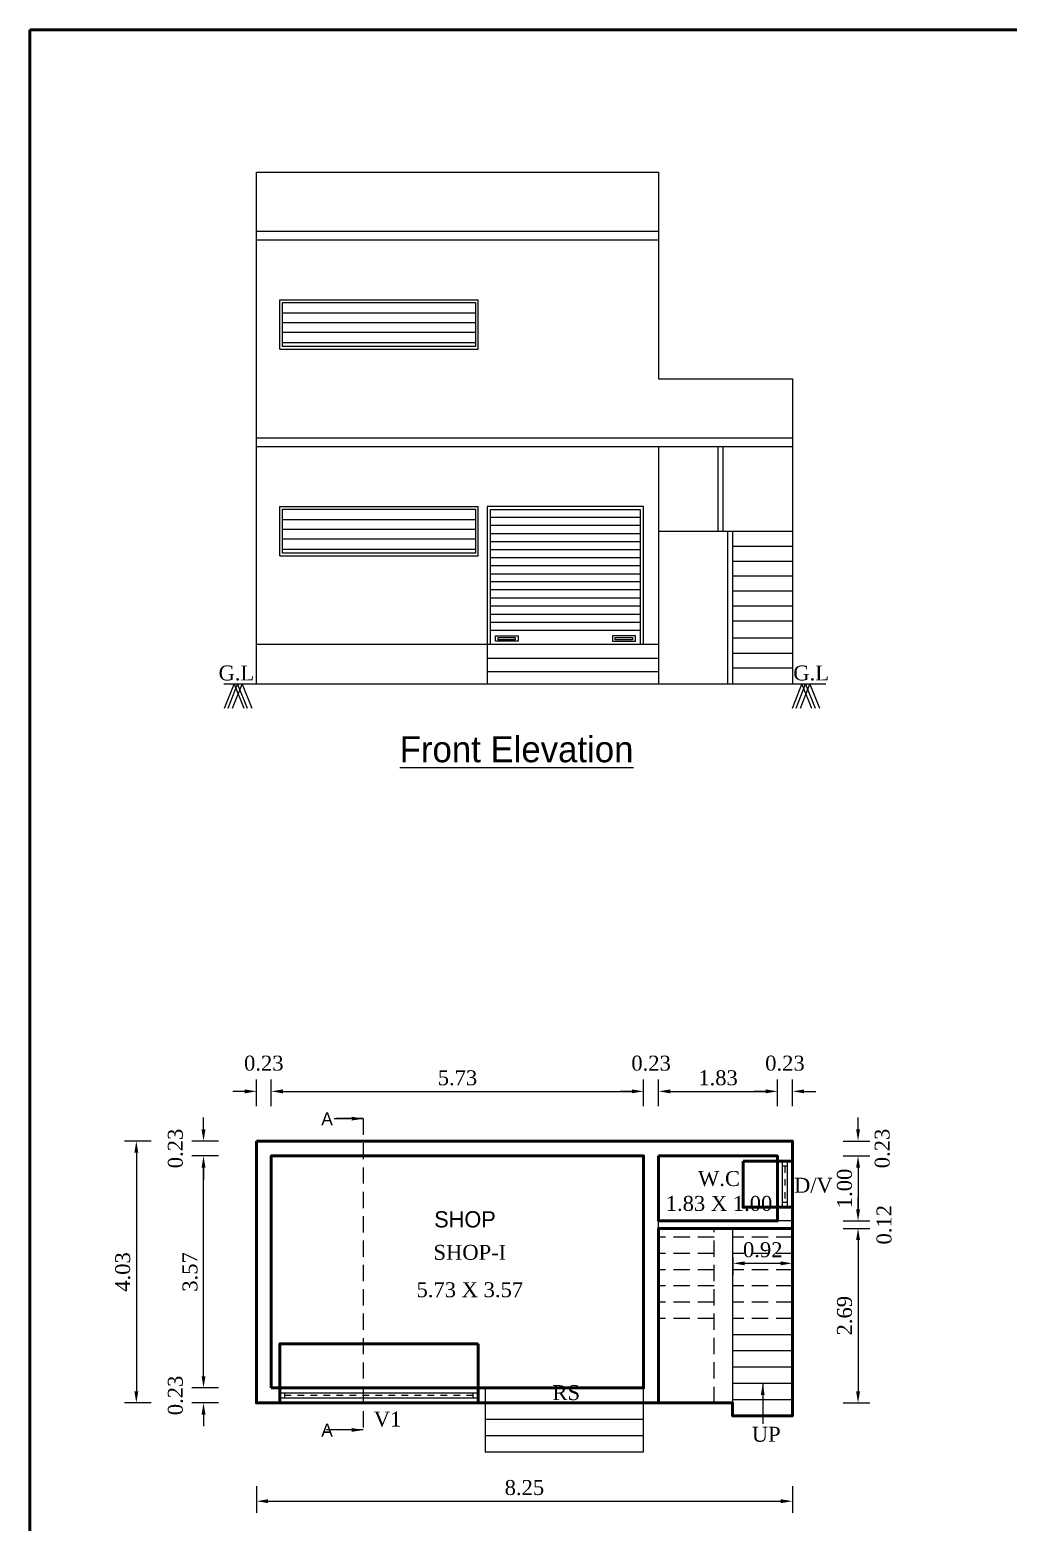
# Model space of a CAD drawing. Header units: millimetres. Extents: x 0 to 54.7, y 0 to 44.6.
# Drawn here: x 0 to 15.06, y 21.59 to 44.56 of the extents above; entities that cross this region are included whole.
import ezdxf

# ---------------------------------------------------------------- set-up
doc = ezdxf.new("R2010")
doc.units = ezdxf.units.MM
doc.header["$MEASUREMENT"] = 0
doc.linetypes.add('DASHED', pattern=[0.75, 0.5, -0.25])
doc.linetypes.add('HIDDEN', pattern=[0.375, 0.25, -0.125])
doc.layers.get('0').update_dxf_attribs({"lineweight": 5})
doc.layers.get('DEFPOINTS').update_dxf_attribs({"lineweight": 5})
doc.layers.add('FLOOR-GROUND', color=7, linetype='Continuous', lineweight=50)
doc.layers.add('FLOOR-STILT', color=7, linetype='Continuous', lineweight=50)
doc.styles.add('STYLE 2', font='ANTQUABI.TTF')
doc.styles.add('TI', font='TIMES_0.TTF')
doc.dimstyles.get("Standard").update_dxf_attribs({"dimtxt": 0.23, "dimasz": 0.18, "dimexe": 0.18, "dimexo": 0.0625, "dimgap": 0.09, "dimtad": 1, "dimzin": 0, "dimdsep": 46, "dimtxsty": 'TI', "dimcen": 0.09, "dimclrt": 256, "dimadec": 0, "dimazin": 0, "dimtfac": 1, "dimtofl": 0, "dimtmove": 2, "dimatfit": 1, "dimfxl": 0, "dimtolj": 1, "dimtzin": 0, "dimarcsym": 0})

# ---------------------------------------------------------------- blocks, each defined once
blk = doc.blocks.new('*D4')
at = {"color": 0, "lineweight": -2, "transparency": 16777216}
for p, q in [((2.673, 23.839), (2.673, 24.019)), ((2.903, 23.659), (2.493, 23.659)), ((2.903, 23.429), (2.493, 23.429)), ((2.673, 23.249), (2.673, 23.069))]:
    blk.add_line(p, q, dxfattribs=at)
at = {"color": 0, "transparency": 16777216}
for points in [[(2.643, 23.839), (2.703, 23.839), (2.673, 23.659)], [(2.643, 23.249), (2.703, 23.249), (2.673, 23.429)]]:
    blk.add_solid(points, dxfattribs=at)
at = {"layer": 'DEFPOINTS', "color": 0, "transparency": 16777216}
for p in [(3.716, 23.659), (2.673, 23.429), (3.486, 23.429)]:
    blk.add_point(p, dxfattribs=at)
at = {"transparency": 16777216, "insert": (2.241, 23.544), "char_height": 0.23, "attachment_point": 5, "rotation": 90, "style": 'TI'}
blk.add_mtext('\\A1;0.23', dxfattribs=at)
blk = doc.blocks.new('*D5')
at = {"color": 0, "lineweight": -2, "transparency": 16777216}
for p, q in [((2.903, 27.229), (2.493, 27.229)), ((2.673, 23.839), (2.673, 27.049)), ((2.903, 23.659), (2.493, 23.659))]:
    blk.add_line(p, q, dxfattribs=at)
at = {"color": 0, "transparency": 16777216}
for points in [[(2.643, 27.049), (2.703, 27.049), (2.673, 27.229)], [(2.643, 23.839), (2.703, 23.839), (2.673, 23.659)]]:
    blk.add_solid(points, dxfattribs=at)
at = {"layer": 'DEFPOINTS', "color": 0, "transparency": 16777216}
for p in [(2.673, 27.229), (3.716, 27.229), (3.716, 23.659)]:
    blk.add_point(p, dxfattribs=at)
at = {"transparency": 16777216, "insert": (2.466, 25.444), "char_height": 0.23, "attachment_point": 5, "rotation": 90, "style": 'TI'}
blk.add_mtext('\\A1;3.57', dxfattribs=at)
blk = doc.blocks.new('*D6')
at = {"color": 0, "lineweight": -2, "transparency": 16777216}
for p, q in [((2.673, 27.639), (2.673, 27.819)), ((2.903, 27.459), (2.493, 27.459)), ((2.903, 27.229), (2.493, 27.229)), ((2.673, 27.049), (2.673, 26.869))]:
    blk.add_line(p, q, dxfattribs=at)
at = {"color": 0, "transparency": 16777216}
for points in [[(2.643, 27.639), (2.703, 27.639), (2.673, 27.459)], [(2.643, 27.049), (2.703, 27.049), (2.673, 27.229)]]:
    blk.add_solid(points, dxfattribs=at)
at = {"layer": 'DEFPOINTS', "color": 0, "transparency": 16777216}
for p in [(2.673, 27.459), (3.486, 27.459), (3.716, 27.229)]:
    blk.add_point(p, dxfattribs=at)
at = {"transparency": 16777216, "insert": (2.241, 27.344), "char_height": 0.23, "attachment_point": 5, "rotation": 90, "style": 'TI'}
blk.add_mtext('\\A1;0.23', dxfattribs=at)
blk = doc.blocks.new('*D7')
at = {"color": 0, "lineweight": -2, "transparency": 16777216}
for p, q in [((1.869, 27.459), (1.459, 27.459)), ((1.639, 27.279), (1.639, 23.609)), ((1.869, 23.429), (1.459, 23.429))]:
    blk.add_line(p, q, dxfattribs=at)
at = {"color": 0, "transparency": 16777216}
for points in [[(1.609, 27.279), (1.669, 27.279), (1.639, 27.459)], [(1.609, 23.609), (1.669, 23.609), (1.639, 23.429)]]:
    blk.add_solid(points, dxfattribs=at)
at = {"layer": 'DEFPOINTS', "color": 0, "transparency": 16777216}
for p in [(3.486, 27.459), (1.639, 23.429), (3.486, 23.429)]:
    blk.add_point(p, dxfattribs=at)
at = {"transparency": 16777216, "insert": (1.431, 25.444), "char_height": 0.23, "attachment_point": 5, "rotation": 90, "style": 'TI'}
blk.add_mtext('\\A1;4.03', dxfattribs=at)
blk = doc.blocks.new('*D8')
at = {"color": 0, "lineweight": -2, "transparency": 16777216}
for p, q in [((3.486, 27.993), (3.486, 28.403)), ((3.716, 27.993), (3.716, 28.403)), ((3.306, 28.223), (3.126, 28.223)), ((3.896, 28.223), (4.076, 28.223))]:
    blk.add_line(p, q, dxfattribs=at)
at = {"color": 0, "transparency": 16777216}
for points in [[(3.306, 28.253), (3.306, 28.193), (3.486, 28.223)], [(3.896, 28.253), (3.896, 28.193), (3.716, 28.223)]]:
    blk.add_solid(points, dxfattribs=at)
at = {"layer": 'DEFPOINTS', "color": 0, "transparency": 16777216}
for p in [(3.716, 28.223), (3.486, 27.459), (3.716, 27.229)]:
    blk.add_point(p, dxfattribs=at)
at = {"transparency": 16777216, "insert": (3.601, 28.655), "char_height": 0.23, "attachment_point": 5, "style": 'TI'}
blk.add_mtext('\\A1;0.23', dxfattribs=at)
blk = doc.blocks.new('*D9')
at = {"color": 0, "lineweight": -2, "transparency": 16777216}
for p, q in [((3.716, 27.993), (3.716, 28.403)), ((9.446, 27.993), (9.446, 28.403)), ((3.896, 28.223), (9.266, 28.223))]:
    blk.add_line(p, q, dxfattribs=at)
at = {"color": 0, "transparency": 16777216}
for points in [[(3.896, 28.253), (3.896, 28.193), (3.716, 28.223)], [(9.266, 28.253), (9.266, 28.193), (9.446, 28.223)]]:
    blk.add_solid(points, dxfattribs=at)
at = {"layer": 'DEFPOINTS', "color": 0, "transparency": 16777216}
for p in [(9.446, 28.223), (3.716, 27.229), (9.446, 27.229)]:
    blk.add_point(p, dxfattribs=at)
at = {"transparency": 16777216, "insert": (6.581, 28.43), "char_height": 0.23, "attachment_point": 5, "style": 'TI'}
blk.add_mtext('\\A1;5.73', dxfattribs=at)
blk = doc.blocks.new('*D10')
at = {"color": 0, "lineweight": -2, "transparency": 16777216}
for p, q in [((9.446, 27.993), (9.446, 28.403)), ((9.676, 27.993), (9.676, 28.403)), ((9.266, 28.223), (9.086, 28.223)), ((9.856, 28.223), (10.036, 28.223))]:
    blk.add_line(p, q, dxfattribs=at)
at = {"color": 0, "transparency": 16777216}
for points in [[(9.266, 28.253), (9.266, 28.193), (9.446, 28.223)], [(9.856, 28.253), (9.856, 28.193), (9.676, 28.223)]]:
    blk.add_solid(points, dxfattribs=at)
at = {"layer": 'DEFPOINTS', "color": 0, "transparency": 16777216}
for p in [(9.676, 28.223), (9.446, 27.229), (9.676, 27.229)]:
    blk.add_point(p, dxfattribs=at)
at = {"transparency": 16777216, "insert": (9.561, 28.655), "char_height": 0.23, "attachment_point": 5, "style": 'TI'}
blk.add_mtext('\\A1;0.23', dxfattribs=at)
blk = doc.blocks.new('*D11')
at = {"color": 0, "lineweight": -2, "transparency": 16777216}
for p, q in [((9.676, 27.993), (9.676, 28.403)), ((11.506, 27.993), (11.506, 28.403)), ((9.856, 28.223), (11.326, 28.223))]:
    blk.add_line(p, q, dxfattribs=at)
at = {"color": 0, "transparency": 16777216}
for points in [[(9.856, 28.253), (9.856, 28.193), (9.676, 28.223)], [(11.326, 28.253), (11.326, 28.193), (11.506, 28.223)]]:
    blk.add_solid(points, dxfattribs=at)
at = {"layer": 'DEFPOINTS', "color": 0, "transparency": 16777216}
for p in [(11.506, 28.223), (9.676, 27.229), (11.506, 27.229)]:
    blk.add_point(p, dxfattribs=at)
at = {"transparency": 16777216, "insert": (10.591, 28.43), "char_height": 0.23, "attachment_point": 5, "style": 'TI'}
blk.add_mtext('\\A1;1.83', dxfattribs=at)
blk = doc.blocks.new('*D12')
at = {"color": 0, "lineweight": -2, "transparency": 16777216}
for p, q in [((11.506, 27.993), (11.506, 28.403)), ((11.736, 27.993), (11.736, 28.403)), ((11.326, 28.223), (11.146, 28.223)), ((11.916, 28.223), (12.096, 28.223))]:
    blk.add_line(p, q, dxfattribs=at)
at = {"color": 0, "transparency": 16777216}
for points in [[(11.326, 28.253), (11.326, 28.193), (11.506, 28.223)], [(11.916, 28.253), (11.916, 28.193), (11.736, 28.223)]]:
    blk.add_solid(points, dxfattribs=at)
at = {"layer": 'DEFPOINTS', "color": 0, "transparency": 16777216}
for p in [(11.736, 28.223), (11.736, 27.459), (11.506, 27.229)]:
    blk.add_point(p, dxfattribs=at)
at = {"transparency": 16777216, "insert": (11.621, 28.655), "char_height": 0.23, "attachment_point": 5, "style": 'TI'}
blk.add_mtext('\\A1;0.23', dxfattribs=at)
blk = doc.blocks.new('*D13')
at = {"color": 0, "lineweight": -2, "transparency": 16777216}
for p, q in [((3.486, 22.147), (3.486, 21.737)), ((11.736, 22.147), (11.736, 21.737)), ((3.666, 21.917), (11.556, 21.917))]:
    blk.add_line(p, q, dxfattribs=at)
at = {"color": 0, "transparency": 16777216}
for points in [[(3.666, 21.947), (3.666, 21.887), (3.486, 21.917)], [(11.556, 21.947), (11.556, 21.887), (11.736, 21.917)]]:
    blk.add_solid(points, dxfattribs=at)
at = {"layer": 'DEFPOINTS', "color": 0, "transparency": 16777216}
for p in [(3.486, 23.429), (11.736, 23.429), (11.736, 21.917)]:
    blk.add_point(p, dxfattribs=at)
at = {"transparency": 16777216, "insert": (7.611, 22.125), "char_height": 0.23, "attachment_point": 5, "style": 'TI'}
blk.add_mtext('\\A1;8.25', dxfattribs=at)
blk = doc.blocks.new('*D14')
at = {"color": 0, "lineweight": -2, "transparency": 16777216}
for p, q in [((12.746, 27.639), (12.746, 27.819)), ((12.516, 27.459), (12.926, 27.459)), ((12.516, 27.229), (12.926, 27.229)), ((12.746, 27.049), (12.746, 26.869))]:
    blk.add_line(p, q, dxfattribs=at)
at = {"color": 0, "transparency": 16777216}
for points in [[(12.716, 27.639), (12.776, 27.639), (12.746, 27.459)], [(12.716, 27.049), (12.776, 27.049), (12.746, 27.229)]]:
    blk.add_solid(points, dxfattribs=at)
at = {"layer": 'DEFPOINTS', "color": 0, "transparency": 16777216}
for p in [(11.736, 27.459), (12.746, 27.459), (11.506, 27.229)]:
    blk.add_point(p, dxfattribs=at)
at = {"transparency": 16777216, "insert": (13.119, 27.344), "char_height": 0.23, "attachment_point": 5, "rotation": 90, "style": 'TI'}
blk.add_mtext('\\A1;0.23', dxfattribs=at)
blk = doc.blocks.new('*D15')
at = {"color": 0, "lineweight": -2, "transparency": 16777216}
for p, q in [((12.516, 27.229), (12.926, 27.229)), ((12.746, 27.049), (12.746, 26.409)), ((12.516, 26.229), (12.926, 26.229))]:
    blk.add_line(p, q, dxfattribs=at)
at = {"color": 0, "transparency": 16777216}
for points in [[(12.716, 27.049), (12.776, 27.049), (12.746, 27.229)], [(12.716, 26.409), (12.776, 26.409), (12.746, 26.229)]]:
    blk.add_solid(points, dxfattribs=at)
at = {"layer": 'DEFPOINTS', "color": 0, "transparency": 16777216}
for p in [(11.506, 27.229), (11.506, 26.229), (12.746, 26.229)]:
    blk.add_point(p, dxfattribs=at)
at = {"transparency": 16777216, "insert": (12.539, 26.729), "char_height": 0.23, "attachment_point": 5, "rotation": 90, "style": 'TI'}
blk.add_mtext('\\A1;1.00', dxfattribs=at)
blk = doc.blocks.new('*D16')
at = {"color": 0, "lineweight": -2, "transparency": 16777216}
for p, q in [((12.746, 26.409), (12.746, 26.589)), ((12.516, 26.229), (12.926, 26.229)), ((12.516, 26.114), (12.926, 26.114)), ((12.746, 25.934), (12.746, 25.754))]:
    blk.add_line(p, q, dxfattribs=at)
at = {"color": 0, "transparency": 16777216}
for points in [[(12.716, 26.409), (12.776, 26.409), (12.746, 26.229)], [(12.716, 25.934), (12.776, 25.934), (12.746, 26.114)]]:
    blk.add_solid(points, dxfattribs=at)
at = {"layer": 'DEFPOINTS', "color": 0, "transparency": 16777216}
for p in [(11.506, 26.229), (11.506, 26.114), (12.746, 26.114)]:
    blk.add_point(p, dxfattribs=at)
at = {"transparency": 16777216, "insert": (13.148, 26.171), "char_height": 0.23, "attachment_point": 5, "rotation": 90, "style": 'TI'}
blk.add_mtext('\\A1;0.12', dxfattribs=at)
blk = doc.blocks.new('*D36')
at = {"color": 0, "lineweight": -2, "transparency": 16777216}
for p, q in [((12.516, 26.114), (12.926, 26.114)), ((12.746, 25.934), (12.746, 23.609)), ((12.516, 23.429), (12.926, 23.429))]:
    blk.add_line(p, q, dxfattribs=at)
at = {"color": 0, "transparency": 16777216}
for points in [[(12.716, 25.934), (12.776, 25.934), (12.746, 26.114)], [(12.716, 23.609), (12.776, 23.609), (12.746, 23.429)]]:
    blk.add_solid(points, dxfattribs=at)
at = {"layer": 'DEFPOINTS', "color": 0, "transparency": 16777216}
for p in [(11.736, 26.114), (10.531, 23.429), (12.746, 23.429)]:
    blk.add_point(p, dxfattribs=at)
at = {"transparency": 16777216, "insert": (12.539, 24.771), "char_height": 0.23, "attachment_point": 5, "rotation": 90, "style": 'TI'}
blk.add_mtext('\\A1;2.69', dxfattribs=at)
blk = doc.blocks.new('*D37')
at = {"color": 0, "lineweight": -2, "transparency": 16777216}
for p, q in [((10.821, 25.666), (10.821, 25.397)), ((11.001, 25.577), (11.556, 25.577)), ((11.736, 25.666), (11.736, 25.397))]:
    blk.add_line(p, q, dxfattribs=at)
at = {"color": 0, "transparency": 16777216}
for points in [[(11.001, 25.607), (11.001, 25.547), (10.821, 25.577)], [(11.556, 25.607), (11.556, 25.547), (11.736, 25.577)]]:
    blk.add_solid(points, dxfattribs=at)
at = {"layer": 'DEFPOINTS', "color": 0, "transparency": 16777216}
for p in [(10.821, 25.729), (11.736, 25.729), (11.736, 25.577)]:
    blk.add_point(p, dxfattribs=at)
at = {"transparency": 16777216, "insert": (11.279, 25.784), "char_height": 0.23, "attachment_point": 5, "style": 'TI'}
blk.add_mtext('\\A1;0.92', dxfattribs=at)

msp = doc.modelspace()

# ---------------------------------------------------------------- linework, layer by layer
at = {"ltscale": 2}
for p, q in [((3.486, 34.488), (3.486, 42.368)), ((3.486, 41.458), (9.676, 41.458)), ((3.486, 41.328), (9.676, 41.328)), ((3.848, 39.643), (3.848, 40.403)), ((3.848, 40.403), (6.898, 40.403)), ((3.888, 40.202), (6.858, 40.202)), ((6.898, 39.643), (6.898, 40.403)), ((3.888, 40.051), (6.858, 40.051)), ((3.888, 39.903), (6.858, 39.903)), ((3.888, 39.744), (6.858, 39.744)), ((3.848, 39.643), (6.898, 39.643)), ((9.676, 39.188), (11.736, 39.188)), ((11.736, 39.188), (11.736, 34.488)), ((3.486, 38.278), (11.736, 38.278)), ((3.486, 38.148), (11.736, 38.148)), ((3.848, 36.463), (3.848, 37.223)), ((3.848, 37.223), (6.898, 37.223)), ((6.898, 36.463), (6.898, 37.223)), ((3.888, 37.022), (6.858, 37.022)), ((9.396, 37.053), (7.086, 37.053)), ((3.888, 36.871), (6.858, 36.871)), ((9.396, 36.928), (7.086, 36.928)), ((9.396, 36.803), (7.086, 36.803)), ((3.888, 36.723), (6.858, 36.723)), ((3.888, 36.564), (6.858, 36.564)), ((9.396, 36.678), (7.086, 36.678)), ((9.396, 36.558), (7.086, 36.558)), ((3.848, 36.463), (6.898, 36.463)), ((9.396, 36.433), (7.086, 36.433)), ((9.396, 36.308), (7.086, 36.308)), ((9.396, 36.183), (7.086, 36.183)), ((9.396, 36.063), (7.086, 36.063)), ((9.396, 35.938), (7.086, 35.938)), ((9.396, 35.813), (7.086, 35.813)), ((9.396, 35.688), (7.086, 35.688)), ((9.396, 35.563), (7.086, 35.563)), ((9.396, 35.438), (7.086, 35.438)), ((9.396, 35.313), (7.086, 35.313)), ((12.252, 34.488), (2.986, 34.488)), ((11.506, 27.149), (11.736, 27.149)), ((11.583, 26.439), (11.583, 27.149)), ((11.66, 26.439), (11.66, 27.149)), ((11.66, 27.072), (11.583, 27.072)), ((11.506, 26.439), (11.736, 26.439)), ((11.66, 26.515), (11.583, 26.515)), ((3.848, 23.659), (3.848, 23.429)), ((6.898, 23.659), (6.898, 23.429)), ((3.848, 23.582), (6.898, 23.582)), ((3.848, 23.505), (6.898, 23.505)), ((3.924, 23.505), (3.924, 23.582)), ((6.821, 23.505), (6.821, 23.582))]:
    msp.add_line(p, q, dxfattribs=at)
for p, q in [((3.486, 42.368), (9.676, 42.368)), ((9.676, 42.368), (9.676, 39.188)), ((9.676, 38.148), (9.676, 34.488)), ((10.591, 36.838), (10.591, 38.148)), ((10.671, 36.838), (10.671, 38.148)), ((11.736, 36.838), (9.676, 36.838)), ((10.741, 34.488), (10.741, 36.838)), ((10.821, 34.488), (10.821, 36.838)), ((11.736, 36.608), (10.821, 36.608)), ((11.736, 36.378), (10.821, 36.378)), ((11.736, 36.148), (10.821, 36.148)), ((11.736, 35.918), (10.821, 35.918)), ((11.736, 35.688), (10.821, 35.688)), ((11.736, 35.458), (10.821, 35.458)), ((11.736, 35.198), (10.821, 35.198)), ((9.676, 35.098), (3.486, 35.098)), ((7.036, 35.098), (7.036, 34.488)), ((11.736, 34.96), (10.821, 34.96)), ((7.036, 34.891), (9.676, 34.891)), ((7.036, 34.685), (9.676, 34.685)), ((11.736, 34.734), (10.821, 34.734)), ((11.736, 27.459), (3.486, 27.459)), ((3.486, 27.459), (3.486, 23.429)), ((11.736, 23.229), (11.736, 27.459)), ((3.716, 27.229), (3.716, 23.659)), ((9.446, 27.229), (3.716, 27.229)), ((9.446, 23.429), (9.446, 27.229)), ((11.506, 27.229), (9.676, 27.229)), ((9.676, 23.429), (9.676, 27.229)), ((11.506, 27.149), (11.506, 27.229)), ((11.506, 26.229), (11.506, 26.439)), ((11.736, 26.229), (9.676, 26.229)), ((10.821, 23.229), (10.821, 26.114)), ((11.736, 24.479), (10.821, 24.479)), ((11.736, 24.229), (10.821, 24.229)), ((11.736, 23.979), (10.821, 23.979)), ((3.716, 23.659), (7.006, 23.659)), ((7.006, 23.659), (7.006, 23.429)), ((11.736, 23.729), (10.821, 23.729)), ((3.486, 23.429), (9.676, 23.429)), ((9.676, 23.429), (3.486, 23.429)), ((7.006, 23.429), (7.006, 23.179)), ((9.446, 23.179), (9.446, 23.429)), ((11.736, 23.479), (10.821, 23.479)), ((11.736, 23.229), (10.821, 23.229)), ((7.006, 23.179), (9.446, 23.179)), ((7.006, 23.179), (7.006, 22.929)), ((9.446, 22.929), (9.446, 23.179)), ((7.006, 22.929), (9.446, 22.929)), ((7.006, 22.929), (7.006, 22.679)), ((9.446, 22.679), (9.446, 22.929)), ((7.006, 22.679), (9.446, 22.679))]:
    msp.add_line(p, q)
at = {"linetype": 'DASHED', "ltscale": 0.05}
for p, q in [((11.621, 27.072), (11.621, 26.515)), ((6.821, 23.544), (3.924, 23.544))]:
    msp.add_line(p, q, dxfattribs=at)
at = {"linetype": 'HIDDEN'}
for p, q in [((11.736, 26.114), (9.676, 26.114)), ((10.531, 25.979), (9.676, 25.979)), ((10.531, 23.429), (10.531, 26.114)), ((11.736, 25.979), (10.821, 25.979)), ((10.531, 25.729), (9.676, 25.729)), ((11.736, 25.729), (10.821, 25.729)), ((10.531, 25.479), (9.676, 25.479)), ((11.736, 25.479), (10.821, 25.479)), ((10.531, 25.229), (9.676, 25.229)), ((11.736, 25.229), (10.821, 25.229)), ((10.531, 24.979), (9.676, 24.979)), ((11.736, 24.979), (10.821, 24.979)), ((10.531, 24.729), (9.676, 24.729)), ((11.736, 24.729), (10.821, 24.729)), ((9.676, 23.429), (10.531, 23.429))]:
    msp.add_line(p, q, dxfattribs=at)
for points in [[(0, 44.557), (54.749, 44.557), (54.749, 12.411), (0, 12.411)], [(7.164, 35.234), (7.516, 35.234), (7.516, 35.148), (7.164, 35.148)], [(7.207, 35.209), (7.47, 35.209), (7.47, 35.173), (7.207, 35.173)], [(9.319, 35.234), (8.967, 35.234), (8.967, 35.148), (9.319, 35.148)], [(9.01, 35.209), (9.273, 35.209), (9.273, 35.173), (9.01, 35.173)]]:
    msp.add_lwpolyline(points, close=True)
at = {"color": 254}
msp.add_lwpolyline([(0, 44.557), (54.749, 44.557), (54.749, 0), (0, 0), (0, 0)], close=True, dxfattribs=at)
at = {"ltscale": 2}
for points in [[(3.888, 40.363), (6.858, 40.363), (6.858, 39.683), (3.888, 39.683)], [(3.888, 37.183), (6.858, 37.183), (6.858, 36.503), (3.888, 36.503)]]:
    msp.add_lwpolyline(points, close=True, dxfattribs=at)
at = {"color": 0, "ltscale": 2}
for points in [[(9.446, 35.098), (9.446, 37.223), (7.036, 37.223), (7.036, 35.098)], [(9.396, 35.098), (9.396, 37.173), (7.086, 37.173), (7.086, 35.098)]]:
    msp.add_lwpolyline(points, dxfattribs=at)
at = {"linetype": 'Continuous'}
for points in [[(2.998, 34.118), (3.144, 34.488), (3.292, 34.118)], [(3.052, 34.118), (3.197, 34.488), (3.345, 34.118)], [(3.12, 34.118), (3.266, 34.488), (3.414, 34.118)], [(11.738, 34.118), (11.883, 34.488), (12.032, 34.118)], [(11.791, 34.118), (11.937, 34.488), (12.085, 34.118)], [(11.86, 34.118), (12.005, 34.488), (12.153, 34.118)]]:
    msp.add_lwpolyline(points, dxfattribs=at)
at = {"linetype": 'HIDDEN'}
msp.add_lwpolyline([(4.683, 27.803), (5.132, 27.803), (5.132, 23.013), (4.567, 23.013)], dxfattribs=at)
msp.add_lwpolyline([(11.506, 27.149), (11.736, 27.149), (11.736, 26.439), (11.506, 26.439)])
at = {"layer": 'FLOOR-GROUND', "color": 82}
msp.add_line((11.506, 27.149), (11.506, 26.439), dxfattribs=at)
at = {"layer": 'FLOOR-GROUND', "color": 22}
msp.add_line((7.006, 23.659), (9.446, 23.659), dxfattribs=at)
at = {"layer": 'FLOOR-GROUND', "color": 191, "ltscale": 2}
msp.add_line((10.816, 23.229), (11.726, 23.229), dxfattribs=at)
at = {"layer": 'FLOOR-GROUND', "color": 6}
msp.add_lwpolyline([(3.486, 27.459), (11.736, 27.459), (11.736, 26.114), (9.676, 26.114), (9.676, 23.429), (3.486, 23.429)], close=True, dxfattribs=at)
at = {"layer": 'FLOOR-GROUND', "color": 23}
msp.add_lwpolyline([(3.716, 23.659), (9.446, 23.659), (9.446, 27.229), (3.716, 27.229)], close=True, dxfattribs=at)
at = {"layer": 'FLOOR-GROUND', "color": 80}
msp.add_lwpolyline([(9.676, 27.229), (11.506, 27.229), (11.506, 26.229), (9.676, 26.229)], close=True, dxfattribs=at)
at = {"layer": 'FLOOR-GROUND', "color": 102}
for points in [[(10.976, 27.149), (10.976, 26.439), (11.736, 26.439), (11.736, 27.149)], [(6.898, 24.339), (3.848, 24.339), (3.848, 23.429), (6.898, 23.429)]]:
    msp.add_lwpolyline(points, close=True, dxfattribs=at)
at = {"layer": 'FLOOR-GROUND', "color": 114}
msp.add_lwpolyline([(9.676, 26.114), (11.736, 26.114), (11.736, 23.229), (10.816, 23.229), (10.816, 23.429), (9.676, 23.429)], close=True, dxfattribs=at)
at = {"layer": 'FLOOR-STILT', "color": 64}
msp.add_lwpolyline([(0, 44.557), (54.749, 44.557), (54.749, 0), (0, 0), (0, 0)], close=True, dxfattribs=at)

# ---------------------------------------------------------------- texts
at = {"style": 'STYLE 2'}
msp.add_text('%%UFront Elevation', height=0.4, dxfattribs=at).set_placement((5.692, 33.287))
at = {"ltscale": 2, "attachment_point": 5, "line_spacing_factor": 1.5}
for s, insert, char_height in [('{\\fTimes New Roman|b0|i0|c0|p18;G.L}', (3.179, 34.658), 0.23), ('{\\fTimes New Roman|b0|i0|c0|p18;G.L}', (12.024, 34.658), 0.23), ('A', (4.574, 27.801), 0.2), ('{\\fTimes New Roman|b0|i0|c0|p18;D/V}', (12.059, 26.776), 0.2286), ('{\\fTimes New Roman|b0|i0|c0|p18;SHOP-I\\P5.73 X 3.57}', (6.771, 25.456), 0.23), ('{\\fTimes New Roman|b0|i0|c0|p18;RS}', (8.255, 23.586), 0.23), ('{\\fTimes New Roman|b0|i0|c0|p18;V1}', (5.506, 23.178), 0.23), ('A', (4.574, 23.01), 0.2), ('{\\fTimes New Roman|b0|i0|c0|p18;UP}', (11.333, 22.945), 0.23)]:
    msp.add_mtext(s, dxfattribs=dict(at, insert=insert, char_height=char_height))
at = {"ltscale": 2, "insert": (10.606, 26.688), "char_height": 0.23, "attachment_point": 5}
msp.add_mtext('{\\fTimes New Roman|b0|i0|c0|p18;W.C\\P1.83 X 1.00}', dxfattribs=at)
at = {"layer": 'FLOOR-GROUND', "color": 6, "style": 'STYLE 2'}
msp.add_text('SHOP', height=0.25, dxfattribs=at).set_placement((6.223, 26.129))

# ---------------------------------------------------------------- dimensions: what is measured, and where the dimension line sits
for base, p1, p2, picture, middle in [((3.716, 28.223), (3.486, 27.459), (3.716, 27.229), '*D8', (3.601, 28.655)), ((9.676, 28.223), (9.446, 27.229), (9.676, 27.229), '*D10', (9.561, 28.655)), ((11.736, 28.223), (11.506, 27.229), (11.736, 27.459), '*D12', (11.621, 28.655)), ((9.446, 28.223), (3.716, 27.229), (9.446, 27.229), '*D9', (6.581, 28.43)), ((11.506, 28.223), (9.676, 27.229), (11.506, 27.229), '*D11', (10.591, 28.43)), ((11.736320527, 25.577046376), (10.821320527, 25.728727866), (11.736320527, 25.728727866), '*D37', (11.278820527, 25.784367933)), ((11.736, 21.917), (3.486, 23.429), (11.736, 23.429), '*D13', (7.611, 22.125))]:
    dim = msp.add_linear_dim(base=base, p1=p1, p2=p2, dimstyle='Standard')
    dim.commit()
    dim.dimension.update_dxf_attribs({"geometry": picture, "text_midpoint": middle})
for base, p1, p2, picture, middle in [((2.673, 27.459), (3.716, 27.229), (3.486, 27.459), '*D6', (2.241, 27.344)), ((1.639, 23.429), (3.486, 27.459), (3.486, 23.429), '*D7', (1.431, 25.444)), ((2.673, 27.229), (3.716, 23.659), (3.716, 27.229), '*D5', (2.466, 25.444)), ((12.746, 26.229), (11.506, 27.229), (11.506, 26.229), '*D15', (12.539, 26.729)), ((12.745915509, 23.428727866), (11.736320527, 26.113727866), (10.531320527, 23.428727866), '*D36', (12.538593952, 24.771227866)), ((2.673, 23.429), (3.716, 23.659), (3.486, 23.429), '*D4', (2.241, 23.544))]:
    dim = msp.add_linear_dim(base=base, p1=p1, p2=p2, angle=90, dimstyle='Standard')
    dim.commit()
    dim.dimension.update_dxf_attribs({"geometry": picture, "text_midpoint": middle})
for base, p1, p2, picture, middle in [((12.746, 27.459), (11.506, 27.229), (11.736, 27.459), '*D14', (13.119, 27.344)), ((12.745915509, 26.113727866), (11.506320527, 26.228727866), (11.506320527, 26.113727866), '*D16', (13.14788371, 26.171227866))]:
    dim = msp.add_linear_dim(base=base, p1=p1, p2=p2, angle=90, dimstyle='Standard')
    dim.commit()
    dim.dimension.update_dxf_attribs({"geometry": picture, "text_midpoint": middle, "dimtype": 160})

# ---------------------------------------------------------------- leaders
at = {"ltscale": 2}
for points in [[(5.132, 27.803), (4.713, 27.803)], [(5.132, 23.013), (4.713, 23.013)]]:
    msp.add_leader(points, dimstyle='Standard', override={"dimgap": 0.09, "dimtad": 0, "dimfxl": 0.23}, dxfattribs=at)
msp.add_leader([(11.279, 23.729), (11.279, 23.108)], dimstyle='Standard', override={"dimgap": 0.09, "dimtad": 0})

doc.saveas('drawing.dxf')
